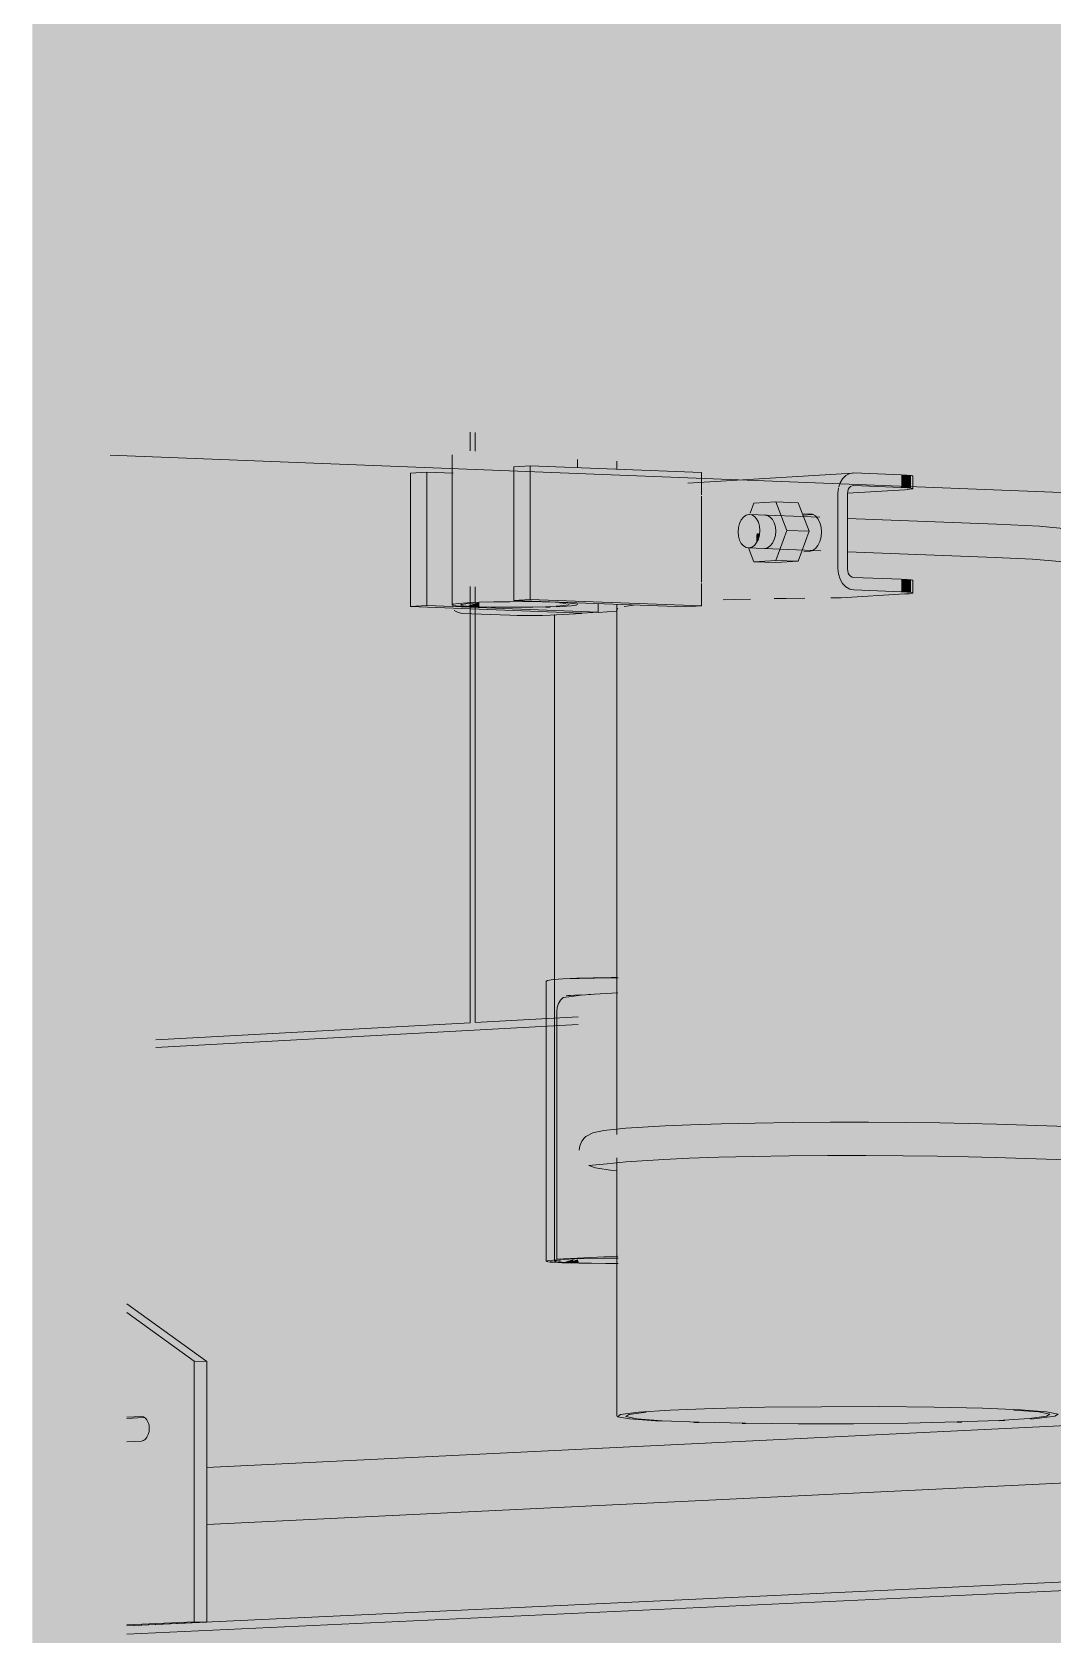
# Model space of a CAD drawing. Header units: inches. Extents: x 30764 to 30770, y -4780 to 4478.
# Drawn here: x 30767.3088 to 30767.32195, y 60.04516 to 60.0658 of the extents above; entities that cross this region are included whole.
import ezdxf

# ---------------------------------------------------------------- set-up
doc = ezdxf.new("R2010")
doc.units = ezdxf.units.IN
doc.header["$MEASUREMENT"] = 0
for name, color, linetype, lineweight in [('A-GLAZ-CURT', 52, 'Continuous', 9), ('A-WALL-PATT', 111, 'Continuous', 13), ('L-SITE-WALL', 31, 'Continuous', 13), ('M-HVAC-DUCT', 70, 'Continuous', 9), ('Q-SPCQ', 91, 'Continuous', 9)]:
    doc.layers.add(name, color=color, linetype=linetype, lineweight=lineweight)

# ---------------------------------------------------------------- blocks, each defined once
blk = doc.blocks.new('FP_37-Entrance - Xcel')
at = {"layer": 'A-WALL-PATT', "lineweight": 9}
for p, q in [((-2803.538423, 60.060643), (-2803.538423, 60.060402)), ((-2803.538358, 60.0604), (-2803.538358, 60.06064)), ((-2803.538423, 60.058656), (-2803.538423, 60.053039)), ((-2803.538358, 60.053042), (-2803.538358, 60.058653)), ((-2803.53703, 60.053115), (-2803.538358, 60.053042)), ((-2803.538423, 60.053039), (-2803.542473, 60.052818)), ((-2803.53703, 60.053015), (-2803.542473, 60.052719))]:
    blk.add_line(p, q, dxfattribs=at)

msp = doc.modelspace()

# ---------------------------------------------------------------- hatches: boundary and pattern name
at = {"layer": 'A-GLAZ-CURT', "lineweight": 5, "transparency": 33554458}
msp.add_hatch(color=256, dxfattribs=at).paths.add_polyline_path([(30767.308803, 59.867912), (30767.363064, 59.872536), (30767.363064, 60.079115), (30767.308803, 60.081986), (30767.308803, 59.872348)], flags=0)
at = {"layer": 'M-HVAC-DUCT', "lineweight": 5}
h = msp.add_hatch(color=256, dxfattribs=at)
h.paths.add_polyline_path([(30767.339698, 60.059216), (30767.341433, 60.059547), (30767.343121, 60.060323), (30767.344711, 60.061524), (30767.346152, 60.063114), (30767.347399, 60.065047), (30767.348413, 60.067262), (30767.349161, 60.069692), (30767.34957, 60.071984), (30767.347315, 60.073116), (30767.345376, 60.074281), (30767.309792, 60.076028), (30767.309808, 60.060382), (30767.333777, 60.059447)], flags=0)
h.paths.add_polyline_path([(30767.300279, 60.060753), (30767.300266, 60.076495), (30767.299217, 60.07654), (30767.294537, 60.073221), (30767.292751, 60.072297), (30767.292018, 60.069774), (30767.291026, 60.067473), (30767.289805, 60.065466), (30767.288333, 60.063764), (30767.286839, 60.062563), (30767.285186, 60.061754), (30767.283488, 60.061408), (30767.299695, 60.060776)], flags=0)
at = {"layer": 'Q-SPCQ', "lineweight": 5, "transparency": 33554496}
h = msp.add_hatch(color=256, dxfattribs=at)
h.paths.add_polyline_path([(30767.311048, 60.046581), (30767.32499, 60.047253), (30767.32499, 60.049176), (30767.323894, 60.04987), (30767.32237, 60.049806), (30767.322239, 60.049961), (30767.32223, 60.050126), (30767.322027, 60.050115), (30767.322027, 60.048005), (30767.32192, 60.048004), (30767.321878, 60.047976), (30767.321051, 60.047915), (30767.31939, 60.04788), (30767.316953, 60.04792), (30767.31646, 60.047973), (30767.31646, 60.048011), (30767.316353, 60.048003), (30767.316353, 60.049938), (30767.315485, 60.049978), (30767.315444, 60.049977), (30767.315432, 60.049996), (30767.315445, 60.05359), (30767.315538, 60.053609), (30767.315531, 60.058298), (30767.3143, 60.058329), (30767.31411, 60.058393), (30767.31369, 60.058422), (30767.31369, 60.060127), (30767.314227, 60.06014), (30767.314227, 60.060366), (30767.310019, 60.060534), (30767.310019, 60.04942), (30767.311048, 60.048679), (30767.311048, 60.047033)], flags=0)
h.paths.add_polyline_path([(30767.330215, 60.047504), (30767.342395, 60.048091), (30767.342395, 60.050271), (30767.346347, 60.053418), (30767.346347, 60.059765), (30767.34405, 60.059428), (30767.339931, 60.059338), (30767.331009, 60.059675), (30767.330972, 60.050466), (30767.330901, 60.050463), (30767.330215, 60.050426), (30767.330215, 60.048288)], flags=0)
h.paths.add_polyline_path([(30767.310019, 60.047645), (30767.310259, 60.047678), (30767.310306, 60.047775), (30767.31028, 60.047926), (30767.310208, 60.047955), (30767.310019, 60.047944), (30767.310019, 60.047654)], flags=0)
h.paths.add_polyline_path([(30767.346222, 60.049267), (30767.346347, 60.049335), (30767.346318, 60.049889), (30767.346222, 60.04992), (30767.346112, 60.049871), (30767.346274, 60.049865), (30767.346194, 60.049742), (30767.343044, 60.049551), (30767.343012, 60.049435), (30767.343058, 60.049307), (30767.343121, 60.049277), (30767.346194, 60.049416), (30767.346222, 60.049302), (30767.346165, 60.049276)], flags=0)
h.paths.add_polyline_path([(30767.322027, 60.05374), (30767.327885, 60.054057), (30767.327885, 60.05982), (30767.322027, 60.060054), (30767.322027, 60.059411), (30767.322374, 60.059347), (30767.322451, 60.059245), (30767.322441, 60.059036), (30767.32243, 60.058996), (30767.322175, 60.0589), (30767.322027, 60.058876), (30767.322027, 60.053819)], flags=0)
at = {"layer": 'Q-SPCQ', "lineweight": 5}
for points in [[(30767.314211, 60.058417), (30767.314287, 60.058437), (30767.315003, 60.058461), (30767.315003, 60.058491), (30767.315003, 60.060198), (30767.315541, 60.060211), (30767.315515, 60.060303), (30767.314211, 60.060355), (30767.314211, 60.059421)], [(30767.316091, 60.058327), (30767.316052, 60.058439), (30767.315684, 60.058416), (30767.315249, 60.058392), (30767.314318, 60.058418), (30767.314288, 60.058437), (30767.314211, 60.058462), (30767.314211, 60.060116), (30767.313883, 60.060129), (30767.313883, 60.058411), (30767.315779, 60.058339)], [(30767.317422, 60.058407), (30767.317422, 60.058653), (30767.317422, 60.058697), (30767.317407, 60.058782), (30767.317422, 60.05882), (30767.317422, 60.059615), (30767.317364, 60.059615), (30767.317422, 60.059926), (30767.317422, 60.060125), (30767.315214, 60.060211), (30767.315214, 60.058491), (30767.316938, 60.058425)], [(30767.317422, 60.059749), (30767.319179, 60.059857), (30767.319239, 60.060045), (30767.319331, 60.060111), (30767.319384, 60.060118), (30767.317422, 60.059971), (30767.317422, 60.059773)], [(30767.320122, 60.059924), (30767.320122, 60.060085), (30767.319996, 60.060094), (30767.319996, 60.059933), (30767.320071, 60.059929)], [(30767.318807, 60.059367), (30767.318665, 60.059734), (30767.318379, 60.059745), (30767.318521, 60.059378)], [(30767.318033, 60.059153), (30767.318103, 60.059186), (30767.318154, 60.059483), (30767.318103, 60.059559), (30767.317996, 60.059574), (30767.317902, 60.05942), (30767.317892, 60.05936), (30767.317933, 60.05921)], [(30767.322467, 60.059161), (30767.322357, 60.059349), (30767.321252, 60.059455), (30767.321337, 60.05936), (30767.321356, 60.059254), (30767.322277, 60.059187)], [(30767.318129, 60.059218), (30767.31817, 60.059335), (30767.318131, 60.059344), (30767.318127, 60.059222)], [(30767.318665, 60.058982), (30767.318807, 60.059367), (30767.318521, 60.059378), (30767.318379, 60.058992)], [(30767.322019, 60.058873), (30767.322275, 60.058911), (30767.32242, 60.05899), (30767.322467, 60.059161), (30767.321627, 60.059239), (30767.321356, 60.059254), (30767.321315, 60.0591), (30767.321252, 60.05904), (30767.321819, 60.059), (30767.322019, 60.058956), (30767.322019, 60.058911)], [(30767.320122, 60.05858), (30767.320122, 60.058742), (30767.319996, 60.05875), (30767.319996, 60.058589), (30767.320071, 60.058585)], [(30767.314561, 60.058395), (30767.31456, 60.058454), (30767.314403, 60.058405), (30767.31456, 60.058395)], [(30767.314888, 60.058389), (30767.315714, 60.058428), (30767.315683, 60.058447), (30767.314714, 60.058458), (30767.314561, 60.058446), (30767.314561, 60.058395), (30767.314748, 60.058391)], [(30767.315905, 60.051426), (30767.316939, 60.051507), (30767.31836, 60.051544), (30767.320988, 60.051533), (30767.321356, 60.051525), (30767.321315, 60.051675), (30767.321252, 60.051727), (30767.31836, 60.051747), (30767.316338, 60.051656), (30767.316278, 60.051635), (30767.315922, 60.051565)], [(30767.323877, 60.051441), (30767.32383, 60.051597), (30767.323736, 60.051648), (30767.321286, 60.051707), (30767.321352, 60.051581), (30767.321356, 60.051525), (30767.323875, 60.051441)], [(30767.31634, 60.051144), (30767.316341, 60.051244), (30767.316556, 60.051283), (30767.316939, 60.051281), (30767.318536, 60.051323), (30767.321315, 60.051371), (30767.321356, 60.051525), (30767.318649, 60.051547), (30767.316689, 60.051493), (30767.315905, 60.051426), (30767.315917, 60.051265), (30767.316297, 60.051147), (30767.316317, 60.051145)], [(30767.323736, 60.051219), (30767.323836, 60.051287), (30767.323875, 60.051441), (30767.321356, 60.051525), (30767.321315, 60.051371), (30767.321216, 60.051303), (30767.322629, 60.051256)], [(30767.315773, 60.049941), (30767.315771, 60.049992), (30767.315625, 60.049948), (30767.315721, 60.049943)], [(30767.315842, 60.049945), (30767.315827, 60.049994), (30767.315721, 60.04995)], [(30767.31619, 60.049939), (30767.316347, 60.049939), (30767.316347, 60.050003), (30767.315842, 60.04999), (30767.315877, 60.049944), (30767.316063, 60.04994)], [(30767.316171, 60.049935), (30767.316347, 60.049935), (30767.316347, 60.050003), (30767.315842, 60.04999), (30767.315842, 60.049945), (30767.316063, 60.049936)], [(30767.311047, 60.048678), (30767.310018, 60.049419), (30767.310017, 60.049309), (30767.310887, 60.048683)], [(30767.311047, 60.045321), (30767.311047, 60.048678), (30767.310887, 60.048683), (30767.310887, 60.045326)], [(30767.317393, 60.047895), (30767.317392, 60.048066), (30767.316447, 60.047996), (30767.316447, 60.047967), (30767.316941, 60.047914), (30767.31702, 60.047911)], [(30767.318668, 60.047875), (30767.321042, 60.04791), (30767.321869, 60.047971), (30767.321911, 60.048021), (30767.321536, 60.048055), (30767.319714, 60.048098), (30767.317393, 60.048066), (30767.317393, 60.047895), (30767.31861, 60.047875)]]:
    msp.add_hatch(color=256, dxfattribs=at).paths.add_polyline_path(points, flags=0)
h = msp.add_hatch(color=256, dxfattribs=at)
h.paths.add_polyline_path([(30767.315531, 60.049965), (30767.315607, 60.049982), (30767.315531, 60.049983)], flags=0)
h.paths.add_polyline_path([(30767.31564, 60.053364), (30767.316346, 60.05344), (30767.316346, 60.058341), (30767.315531, 60.05829), (30767.315565, 60.053599), (30767.31564, 60.053595), (30767.31564, 60.053451)], flags=0)
h.paths.add_polyline_path([(30767.316346, 60.060173), (30767.316346, 60.060276), (30767.31583, 60.060297), (30767.315831, 60.060193), (30767.316266, 60.060176)], flags=0)
h = msp.add_hatch(color=256, dxfattribs=at)
h.paths.add_polyline_path([(30767.315821, 60.058429), (30767.315821, 60.058447), (30767.315778, 60.058438)], flags=0)
h.paths.add_polyline_path([(30767.315821, 60.060188), (30767.31582, 60.060291), (30767.315541, 60.060302), (30767.315541, 60.060198), (30767.31582, 60.060188)], flags=0)
h = msp.add_hatch(color=256, dxfattribs=at)
h.paths.add_polyline_path([(30767.313674, 60.058398), (30767.313883, 60.058411), (30767.313883, 60.060129), (30767.313674, 60.060116), (30767.313674, 60.05934)], flags=0)
h.paths.add_polyline_path([(30767.315003, 60.058478), (30767.315214, 60.058491), (30767.315214, 60.060211), (30767.315003, 60.060198), (30767.315003, 60.05942)], flags=0)
h = msp.add_hatch(color=256, dxfattribs=at)
h.paths.add_polyline_path([(30767.31634, 60.047966), (30767.31638, 60.047996), (30767.317018, 60.04805), (30767.318966, 60.048095), (30767.32104, 60.048075), (30767.321025, 60.051323), (30767.320332, 60.051327), (30767.317284, 60.051296), (30767.31634, 60.051244), (30767.31634, 60.048394)], flags=0)
h.paths.add_polyline_path([(30767.31634, 60.051657), (30767.317067, 60.051699), (30767.317664, 60.051725), (30767.319222, 60.05174), (30767.320044, 60.051746), (30767.32075, 60.051733), (30767.32104, 60.051733), (30767.32104, 60.059038), (30767.319303, 60.059064), (30767.319283, 60.058886), (30767.319283, 60.05885), (30767.319283, 60.058808), (30767.319303, 60.058778), (30767.319343, 60.058774), (30767.319367, 60.058751), (30767.319385, 60.058774), (30767.320123, 60.058742), (30767.320123, 60.058581), (30767.319997, 60.058557), (30767.318373, 60.058501), (30767.317422, 60.058448), (30767.317422, 60.058407), (30767.316804, 60.058411), (30767.316423, 60.058392), (30767.31634, 60.058348), (30767.31634, 60.051673)], flags=0)
h.paths.add_polyline_path([(30767.32104, 60.059467), (30767.32104, 60.060086), (30767.31634, 60.060272), (30767.31638, 60.060167), (30767.317422, 60.060087), (30767.317422, 60.059997), (30767.319783, 60.060103), (30767.320123, 60.060086), (30767.320123, 60.059925), (30767.319997, 60.0599), (30767.319303, 60.059846), (30767.319303, 60.059535), (30767.32099, 60.059469)], flags=0)
h.paths.add_polyline_path([(30767.318904, 60.05955), (30767.318811, 60.059593), (30767.318809, 60.059554), (30767.31889, 60.059551)], flags=0)
h.paths.add_polyline_path([(30767.32036, 60.059579), (30767.32036, 60.059579), (30767.319783, 60.059579)], flags=0)
h.paths.add_polyline_path([(30767.31926, 60.05995), (30767.31922, 60.059985), (30767.31925, 60.059957)], flags=0)
h.paths.add_polyline_path([(30767.319309, 60.059953), (30767.319296, 60.059991), (30767.319306, 60.059957)], flags=0)
h.paths.add_polyline_path([(30767.319343, 60.059955), (30767.319363, 60.059959), (30767.319343, 60.059957)], flags=0)
h = msp.add_hatch(color=256, dxfattribs=at)
h.paths.add_polyline_path([(30767.319384, 60.058612), (30767.319362, 60.058778), (30767.319331, 60.058623)], flags=0)
h.paths.add_polyline_path([(30767.319996, 60.058589), (30767.319996, 60.05875), (30767.319384, 60.058774), (30767.319384, 60.058612), (30767.319782, 60.058597)], flags=0)
h.paths.add_polyline_path([(30767.319186, 60.058819), (30767.319305, 60.058856), (30767.319179, 60.058889)], flags=0)
h.paths.add_polyline_path([(30767.319207, 60.058753), (30767.319313, 60.05883), (30767.319186, 60.058819)], flags=0)
h.paths.add_polyline_path([(30767.319239, 60.058696), (30767.319326, 60.058807), (30767.319207, 60.058753)], flags=0)
h.paths.add_polyline_path([(30767.319331, 60.058623), (30767.319343, 60.05879), (30767.319239, 60.058696), (30767.319281, 60.058652)], flags=0)
h.paths.add_polyline_path([(30767.319179, 60.059857), (30767.319305, 60.05988), (30767.319186, 60.059926)], flags=0)
h.paths.add_polyline_path([(30767.319302, 60.058884), (30767.319302, 60.059852), (30767.319179, 60.059857), (30767.319179, 60.058889)], flags=0)
h.paths.add_polyline_path([(30767.319313, 60.059906), (30767.319207, 60.05999), (30767.319186, 60.059926)], flags=0)
h.paths.add_polyline_path([(30767.319326, 60.059927), (30767.319239, 60.060045), (30767.319207, 60.05999)], flags=0)
h.paths.add_polyline_path([(30767.319384, 60.060118), (30767.319331, 60.060111), (30767.319362, 60.059954)], flags=0)
h.paths.add_polyline_path([(30767.319996, 60.059933), (30767.319996, 60.060094), (30767.319384, 60.060118), (30767.319384, 60.059957), (30767.319782, 60.059941)], flags=0)
h.paths.add_polyline_path([(30767.319343, 60.059944), (30767.319331, 60.060111), (30767.319239, 60.060045)], flags=0)
h = msp.add_hatch(color=256, dxfattribs=at)
h.paths.add_polyline_path([(30767.322018, 60.048), (30767.322014, 60.051277), (30767.32104, 60.051312), (30767.32104, 60.048075), (30767.321868, 60.048029)], flags=0)
h.paths.add_polyline_path([(30767.322018, 60.051706), (30767.322006, 60.058978), (30767.321252, 60.059041), (30767.321145, 60.059034), (30767.32104, 60.059031), (30767.32104, 60.05173), (30767.322014, 60.051706)], flags=0)
h.paths.add_polyline_path([(30767.322018, 60.059405), (30767.322005, 60.060049), (30767.32104, 60.060086), (30767.32104, 60.059467), (30767.322006, 60.059407)], flags=0)
h = msp.add_hatch(color=256, dxfattribs=at)
h.paths.add_polyline_path([(30767.311047, 60.045321), (30767.342393, 60.046803), (30767.342393, 60.04809), (30767.311047, 60.04658), (30767.311047, 60.045326)], flags=0)
h.paths.add_polyline_path([(30767.346345, 60.049334), (30767.34641, 60.049439), (30767.346439, 60.049604), (30767.34641, 60.049765), (30767.346345, 60.049831), (30767.346345, 60.04937)], flags=0)
h.paths.add_polyline_path([(30767.346345, 60.053418), (30767.347062, 60.053988), (30767.347224, 60.053988), (30767.347224, 60.059893), (30767.346345, 60.059764), (30767.346345, 60.053989)], flags=0)
h = msp.add_hatch(color=256, dxfattribs=at)
h.paths.add_polyline_path([(30767.311049, 60.046581), (30767.32499, 60.047253), (30767.32499, 60.047993), (30767.311049, 60.047311), (30767.311049, 60.047033)], flags=0)
h.paths.add_polyline_path([(30767.330215, 60.047504), (30767.342395, 60.048091), (30767.342395, 60.048845), (30767.330215, 60.048249), (30767.330215, 60.047879)], flags=0)
h.paths.add_polyline_path([(30767.322028, 60.049119), (30767.324856, 60.049261), (30767.323894, 60.049871), (30767.32237, 60.049807), (30767.322239, 60.049962), (30767.32223, 60.050126), (30767.322028, 60.050116), (30767.322028, 60.049232)], flags=0)
h.paths.add_polyline_path([(30767.330215, 60.04953), (30767.334717, 60.049756), (30767.334717, 60.059547), (30767.333577, 60.059592), (30767.333577, 60.051413), (30767.331009, 60.051279), (30767.330973, 60.050466), (30767.330902, 60.050463), (30767.330215, 60.050426)], flags=0)
h.paths.add_polyline_path([(30767.322028, 60.05374), (30767.322322, 60.053756), (30767.322285, 60.058917), (30767.322028, 60.058877), (30767.322028, 60.053819)], flags=0)
h.paths.add_polyline_path([(30767.322322, 60.059361), (30767.322322, 60.060043), (30767.322028, 60.060054), (30767.322028, 60.059411), (30767.322303, 60.059364)], flags=0)
h = msp.add_hatch(color=256, dxfattribs=at)
h.paths.add_polyline_path([(30767.319179, 60.058889), (30767.319179, 60.059857), (30767.318702, 60.05964), (30767.318722, 60.059587), (30767.318889, 60.059565), (30767.318963, 60.059422), (30767.318947, 60.059238), (30767.318851, 60.059119), (30767.318712, 60.059044), (30767.318808, 60.059012)], flags=0)
h.paths.add_polyline_path([(30767.317422, 60.058783), (30767.319179, 60.058889), (30767.318689, 60.059046), (30767.318665, 60.058982), (30767.318095, 60.058976), (30767.317976, 60.059187), (30767.317925, 60.059243), (30767.317903, 60.059421), (30767.317963, 60.059532), (30767.318167, 60.059733), (30767.318665, 60.059734), (30767.3187, 60.059645), (30767.319179, 60.059857), (30767.317422, 60.059749), (30767.317422, 60.058797)], flags=0)
h = msp.add_hatch(color=256, dxfattribs=at)
h.paths.add_polyline_path([(30767.318095, 60.059728), (30767.318069, 60.059582), (30767.318105, 60.059594), (30767.318099, 60.059672)], flags=0)
h.paths.add_polyline_path([(30767.318095, 60.059728), (30767.318163, 60.059578), (30767.31819, 60.059582), (30767.318132, 60.059672)], flags=0)
h.paths.add_polyline_path([(30767.318379, 60.059745), (30767.318095, 60.059728), (30767.318237, 60.059575), (30767.318317, 60.059672)], flags=0)
h.paths.add_polyline_path([(30767.318379, 60.059745), (30767.318312, 60.059565), (30767.318344, 60.05956), (30767.318365, 60.059672)], flags=0)
h.paths.add_polyline_path([(30767.318521, 60.059378), (30767.318374, 60.059672), (30767.318394, 60.059454), (30767.318451, 60.05942)], flags=0)
h.paths.add_polyline_path([(30767.318521, 60.059378), (30767.318373, 60.05942), (30767.318373, 60.059313)], flags=0)
h.paths.add_polyline_path([(30767.318379, 60.058992), (30767.318521, 60.059378), (30767.318359, 60.059253), (30767.318365, 60.059179)], flags=0)
h.paths.add_polyline_path([(30767.318379, 60.058992), (30767.318307, 60.059178), (30767.31828, 60.059145), (30767.318359, 60.059023)], flags=0)
h.paths.add_polyline_path([(30767.318095, 60.058975), (30767.318359, 60.059014), (30767.318236, 60.059145), (30767.318132, 60.05902)], flags=0)
h.paths.add_polyline_path([(30767.318095, 60.058975), (30767.318155, 60.059148), (30767.318121, 60.059115), (30767.318107, 60.059039)], flags=0)
h.paths.add_polyline_path([(30767.318095, 60.058975), (30767.318069, 60.059152), (30767.318033, 60.059136), (30767.31807, 60.059039)], flags=0)
h = msp.add_hatch(color=256, dxfattribs=at)
h.paths.add_polyline_path([(30767.321356, 60.059254), (30767.321315, 60.059403), (30767.321216, 60.05946), (30767.319302, 60.059493), (30767.319302, 60.059333), (30767.319782, 60.059315)], flags=0)
h.paths.add_polyline_path([(30767.318967, 60.059346), (30767.318939, 60.059495), (30767.318889, 60.05955), (30767.318743, 60.059534), (30767.318813, 60.059352), (30767.318963, 60.059346)], flags=0)
h.paths.add_polyline_path([(30767.318378, 60.059369), (30767.318386, 60.05942), (30767.318373, 60.059467), (30767.318362, 60.05952), (30767.318335, 60.05952), (30767.318237, 60.059575), (30767.318103, 60.059559), (30767.318168, 60.059432), (30767.318173, 60.059377), (30767.318373, 60.059369)], flags=0)
h = msp.add_hatch(color=256, dxfattribs=at)
h.paths.add_polyline_path([(30767.321216, 60.059031), (30767.321315, 60.0591), (30767.321356, 60.059254), (30767.319302, 60.059297), (30767.319302, 60.059104), (30767.319782, 60.059086)], flags=0)
h.paths.add_polyline_path([(30767.318854, 60.059122), (30767.31893, 60.059203), (30767.318963, 60.059346), (30767.318802, 60.059352), (30767.318719, 60.059127), (30767.318851, 60.059122)], flags=0)
h.paths.add_polyline_path([(30767.318368, 60.05914), (30767.318379, 60.059275), (30767.318373, 60.059316), (30767.318359, 60.05937), (30767.318173, 60.059377), (30767.318132, 60.059222), (30767.318095, 60.059151), (30767.318309, 60.059181), (30767.318344, 60.059177), (30767.318359, 60.05914)], flags=0)
h = msp.add_hatch(color=256, dxfattribs=at)
h.paths.add_polyline_path([(30767.314339, 60.058309), (30767.314716, 60.05836), (30767.314237, 60.058349), (30767.314309, 60.058315)], flags=0)
h.paths.add_polyline_path([(30767.317422, 60.058494), (30767.319331, 60.058623), (30767.319239, 60.058696), (30767.319186, 60.058819), (30767.319179, 60.058889), (30767.317422, 60.058783), (30767.317422, 60.0585)], flags=0)
h = msp.add_hatch(color=256, dxfattribs=at)
h.paths.add_polyline_path([(30767.310017, 60.045285), (30767.310887, 60.045326), (30767.310887, 60.048683), (30767.310017, 60.049309), (30767.310017, 60.047958), (30767.310257, 60.047949), (30767.310305, 60.047856), (30767.310278, 60.047703), (30767.310206, 60.047653), (30767.310017, 60.047639), (30767.310017, 60.045847)], flags=0)
h.paths.add_polyline_path([(30767.342393, 60.046803), (30767.347062, 60.047022), (30767.347062, 60.053988), (30767.342393, 60.05027), (30767.342393, 60.047183)], flags=0)
h.paths.add_polyline_path([(30767.34622, 60.049266), (30767.34611, 60.049305), (30767.34603, 60.04942), (30767.343065, 60.049296), (30767.343014, 60.049392), (30767.343025, 60.049516), (30767.343091, 60.049595), (30767.343119, 60.049602), (30767.34603, 60.049746), (30767.34611, 60.04987), (30767.34622, 60.049919), (30767.346329, 60.049881), (30767.34641, 60.049765), (30767.346439, 60.049603), (30767.34641, 60.049439), (30767.346329, 60.049315), (30767.346276, 60.04928)], flags=0)
h = msp.add_hatch(color=256, dxfattribs=at)
h.paths.add_polyline_path([(30767.315559, 60.053182), (30767.316345, 60.053229), (30767.316345, 60.053424), (30767.31564, 60.053364), (30767.315606, 60.053331), (30767.315564, 60.053237)], flags=0)
h.paths.add_polyline_path([(30767.322019, 60.053536), (30767.327912, 60.053859), (30767.32796, 60.054009), (30767.327994, 60.054042), (30767.327791, 60.054052), (30767.322019, 60.053699), (30767.322019, 60.053565)], flags=0)
h = msp.add_hatch(color=256, dxfattribs=at)
h.paths.add_polyline_path([(30767.315559, 60.049995), (30767.316345, 60.050035), (30767.316345, 60.051146), (30767.316086, 60.051197), (30767.315923, 60.051268), (30767.315928, 60.051568), (30767.316175, 60.051628), (30767.316345, 60.05166), (30767.316345, 60.053225), (30767.315559, 60.053182), (30767.315559, 60.050687)], flags=0)
h.paths.add_polyline_path([(30767.324105, 60.051974), (30767.324114, 60.051946), (30767.324108, 60.051973)], flags=0)
h.paths.add_polyline_path([(30767.324097, 60.052), (30767.324108, 60.051975), (30767.324105, 60.052001)], flags=0)
h.paths.add_polyline_path([(30767.324084, 60.052023), (30767.324128, 60.052023), (30767.324097, 60.052028)], flags=0)
h.paths.add_polyline_path([(30767.324068, 60.05204), (30767.324108, 60.052053), (30767.32408, 60.052051)], flags=0)
h.paths.add_polyline_path([(30767.324048, 60.050879), (30767.324027, 60.050869), (30767.324041, 60.050821)], flags=0)
h.paths.add_polyline_path([(30767.324068, 60.050889), (30767.324051, 60.050864), (30767.324068, 60.050879)], flags=0)
h.paths.add_polyline_path([(30767.324084, 60.050906), (30767.324097, 60.050861), (30767.324089, 60.0509)], flags=0)
h.paths.add_polyline_path([(30767.324097, 60.050928), (30767.324116, 60.050889), (30767.324102, 60.050924)], flags=0)
h.paths.add_polyline_path([(30767.322019, 60.050327), (30767.327912, 60.050657), (30767.327912, 60.053859), (30767.322019, 60.053536), (30767.322019, 60.052192), (30767.323419, 60.052238), (30767.324027, 60.052217), (30767.324068, 60.052052), (30767.324108, 60.052189), (30767.32417, 60.052133), (30767.324229, 60.051946), (30767.32423, 60.05154), (30767.32423, 60.050977), (30767.324105, 60.050953), (30767.324108, 60.050926), (30767.324223, 60.050908), (30767.32417, 60.050789), (30767.324048, 60.050719), (30767.323696, 60.050699), (30767.322019, 60.050602), (30767.322019, 60.050453)], flags=0)
h.paths.add_polyline_path([(30767.324223, 60.050908), (30767.324143, 60.05096), (30767.324227, 60.050953)], flags=0)
h.paths.add_polyline_path([(30767.324105, 60.050982), (30767.323491, 60.05119), (30767.32345, 60.051229), (30767.32345, 60.051196), (30767.324051, 60.051)], flags=0)
h.paths.add_polyline_path([(30767.323866, 60.051312), (30767.323897, 60.051452), (30767.323867, 60.051325), (30767.323866, 60.051313)], flags=0)
h.paths.add_polyline_path([(30767.323875, 60.051557), (30767.323875, 60.051572), (30767.323779, 60.051679), (30767.323549, 60.051675), (30767.323573, 60.051708), (30767.32345, 60.051657), (30767.32382, 60.05162), (30767.323853, 60.051557)], flags=0)
h.paths.add_polyline_path([(30767.324048, 60.052052), (30767.324068, 60.052208), (30767.324074, 60.052177), (30767.324049, 60.052056)], flags=0)
h = msp.add_hatch(color=256, dxfattribs=at)
h.paths.add_polyline_path([(30767.315425, 60.049964), (30767.315511, 60.049983), (30767.315559, 60.049995), (30767.315581, 60.053288), (30767.31564, 60.053291), (30767.31564, 60.053605), (30767.315425, 60.053575), (30767.315425, 60.050687)], flags=0)
h.paths.add_polyline_path([(30767.315965, 60.053402), (30767.315998, 60.053404), (30767.315974, 60.053616)], flags=0)
h.paths.add_polyline_path([(30767.315932, 60.053399), (30767.315965, 60.053402), (30767.315948, 60.053616)], flags=0)
h.paths.add_polyline_path([(30767.315898, 60.053396), (30767.315932, 60.053399), (30767.315921, 60.053615)], flags=0)
h.paths.add_polyline_path([(30767.315865, 60.053393), (30767.315898, 60.053396), (30767.315895, 60.053614)], flags=0)

# ---------------------------------------------------------------- linework, layer by layer
at = {"layer": 'M-HVAC-DUCT'}
msp.add_line((30767.33903, 60.059207), (30767.309805, 60.060346), dxfattribs=at)
at = {"layer": 'Q-SPCQ'}
for p, q in [((30767.314208, 60.058419), (30767.314208, 60.060354)), ((30767.315823, 60.060291), (30767.315823, 60.060187)), ((30767.313883, 60.060129), (30767.313674, 60.060116)), ((30767.313674, 60.060116), (30767.313674, 60.058398)), ((30767.313883, 60.058411), (30767.313883, 60.060129)), ((30767.313883, 60.060129), (30767.314222, 60.060115)), ((30767.315214, 60.060211), (30767.315003, 60.060198)), ((30767.315003, 60.060198), (30767.315003, 60.058478)), ((30767.315214, 60.058491), (30767.315214, 60.060211)), ((30767.317422, 60.060125), (30767.315214, 60.060211)), ((30767.316331, 60.060169), (30767.316331, 60.060272)), ((30767.317246, 60.059987), (30767.319367, 60.060117)), ((30767.317422, 60.060125), (30767.317422, 60.059836)), ((30767.319996, 60.060094), (30767.319384, 60.060118)), ((30767.320145, 60.060078), (30767.320145, 60.059917)), ((30767.319186, 60.059926), (30767.319179, 60.059857)), ((30767.319303, 60.059857), (30767.320041, 60.059903)), ((30767.319384, 60.059957), (30767.319996, 60.059933)), ((30767.317422, 60.059818), (30767.317422, 60.058713)), ((30767.318095, 60.059728), (30767.318048, 60.059602)), ((30767.318379, 60.059745), (30767.318095, 60.059728)), ((30767.318521, 60.059378), (30767.318379, 60.059745)), ((30767.318665, 60.059734), (30767.318379, 60.059745)), ((30767.318665, 60.059734), (30767.318807, 60.059367)), ((30767.319179, 60.059857), (30767.319179, 60.058889)), ((30767.319302, 60.058884), (30767.319302, 60.059852)), ((30767.318041, 60.059583), (30767.318947, 60.059548)), ((30767.318722, 60.059587), (30767.31881, 60.059592)), ((30767.318851, 60.059583), (30767.318727, 60.059575)), ((30767.319302, 60.059534), (30767.321224, 60.05946)), ((30767.318379, 60.058992), (30767.318521, 60.059378)), ((30767.318521, 60.059378), (30767.318807, 60.059367)), ((30767.318807, 60.059367), (30767.318665, 60.058982)), ((30767.318958, 60.059117), (30767.318023, 60.059153)), ((30767.318026, 60.059153), (30767.318095, 60.058975)), ((30767.31881, 60.059109), (30767.318741, 60.059104)), ((30767.321206, 60.05903), (30767.319302, 60.059104)), ((30767.318095, 60.058975), (30767.318379, 60.058992)), ((30767.318381, 60.058964), (30767.318095, 60.058975)), ((30767.318665, 60.058982), (30767.318379, 60.058992)), ((30767.318665, 60.058982), (30767.318381, 60.058964)), ((30767.317422, 60.058695), (30767.317422, 60.058407)), ((30767.319384, 60.058774), (30767.319996, 60.05875)), ((30767.320145, 60.058735), (30767.320145, 60.058573)), ((30767.315003, 60.058478), (30767.315214, 60.058491)), ((30767.315003, 60.058478), (30767.317211, 60.058394)), ((30767.315214, 60.058491), (30767.317422, 60.058407)), ((30767.315593, 60.058444), (30767.315676, 60.058436)), ((30767.315714, 60.058428), (30767.315716, 60.058425)), ((30767.316091, 60.058438), (30767.316091, 60.058327)), ((30767.316331, 60.051599), (30767.316331, 60.058429)), ((30767.319086, 60.05851), (30767.31922, 60.05851)), ((30767.31922, 60.05851), (30767.320041, 60.05856)), ((30767.319996, 60.058589), (30767.319384, 60.058612)), ((30767.313674, 60.058398), (30767.313883, 60.058411)), ((30767.313674, 60.058398), (30767.315881, 60.058315)), ((30767.313883, 60.058411), (30767.316091, 60.058327)), ((30767.314339, 60.058309), (30767.314951, 60.058286)), ((30767.314491, 60.058391), (30767.314558, 60.058389)), ((30767.315415, 60.05839), (30767.315473, 60.058392)), ((30767.315528, 60.049967), (30767.315528, 60.058294)), ((30767.315555, 60.05829), (30767.315882, 60.05831)), ((30767.316091, 60.058327), (30767.315881, 60.058315)), ((30767.316092, 60.058323), (30767.316323, 60.058337)), ((30767.316332, 60.058362), (30767.316342, 60.058373)), ((30767.317422, 60.058407), (30767.317211, 60.058394)), ((30767.315422, 60.049967), (30767.315422, 60.053577)), ((30767.315709, 60.053389), (30767.315874, 60.053398)), ((30767.315968, 60.053403), (30767.316345, 60.053424)), ((30767.315559, 60.049995), (30767.315559, 60.053182)), ((30767.321223, 60.051732), (30767.323904, 60.051642)), ((30767.316331, 60.047974), (30767.316331, 60.051299)), ((30767.323888, 60.051213), (30767.321207, 60.051303)), ((30767.316345, 60.050035), (30767.315559, 60.049995)), ((30767.31564, 60.049992), (30767.315559, 60.049995)), ((30767.310018, 60.049419), (30767.311047, 60.048678)), ((30767.310887, 60.048683), (30767.310017, 60.049309)), ((30767.310887, 60.045326), (30767.310887, 60.048683)), ((30767.311047, 60.048678), (30767.310887, 60.048683)), ((30767.311047, 60.048678), (30767.311047, 60.045321)), ((30767.310017, 60.047958), (30767.310206, 60.047968)), ((30767.310233, 60.047956), (30767.310018, 60.047945)), ((30767.342393, 60.04809), (30767.311047, 60.04658)), ((30767.32499, 60.047993), (30767.311049, 60.047311)), ((30767.32499, 60.047993), (30767.311049, 60.047311)), ((30767.321259, 60.047912), (30767.321331, 60.047916)), ((30767.317323, 60.047892), (30767.317389, 60.04789)), ((30767.317944, 60.047878), (30767.317988, 60.047877)), ((30767.320721, 60.047893), (30767.320777, 60.047895)), ((30767.310206, 60.047653), (30767.310017, 60.047644)), ((30767.310018, 60.045273), (30767.347224, 60.047017)), ((30767.348684, 60.046971), (30767.310019, 60.045164)), ((30767.310017, 60.045285), (30767.310887, 60.045326)), ((30767.311047, 60.045321), (30767.310018, 60.045273)), ((30767.311047, 60.045321), (30767.310887, 60.045326))]:
    msp.add_line(p, q, dxfattribs=at)
for points in [[(30767.319384, 60.060118, 0), (30767.319331, 60.060111, 0), (30767.319281, 60.060086, 0), (30767.319239, 60.060045, 0), (30767.319207, 60.05999, 0), (30767.31919, 60.059941, 0)], [(30767.319996, 60.060094, 0), (30767.320071, 60.06009, 0), (30767.320122, 60.060085, 0), (30767.320144, 60.06008, 0), (30767.320138, 60.060074, 0)], [(30767.319302, 60.059852, 0), (30767.319305, 60.05988, 0), (30767.319313, 60.059906, 0), (30767.319326, 60.059927, 0), (30767.319343, 60.059944, 0), (30767.319362, 60.059954, 0), (30767.319384, 60.059957, 0)], [(30767.320041, 60.059903, 0), (30767.320103, 60.059908, 0), (30767.320138, 60.059913, 0), (30767.320144, 60.059919, 0), (30767.320122, 60.059924, 0), (30767.320071, 60.059929, 0), (30767.319996, 60.059933, 0)], [(30767.318173, 60.059377, 0), (30767.318168, 60.059432, 0), (30767.318154, 60.059483, 0), (30767.318132, 60.059526, 0), (30767.318103, 60.059559, 0), (30767.318069, 60.059578, 0), (30767.318033, 60.059583, 0), (30767.317996, 60.059574, 0), (30767.317962, 60.05955, 0), (30767.317933, 60.059514, 0), (30767.317911, 60.059468, 0), (30767.317897, 60.059416, 0), (30767.317892, 60.05936, 0)], [(30767.318237, 60.059575, 0), (30767.318273, 60.05957, 0), (30767.318307, 60.059551, 0), (30767.318336, 60.059518, 0), (30767.318359, 60.059475, 0), (30767.318373, 60.059424, 0), (30767.318378, 60.059369, 0), (30767.318373, 60.059313, 0), (30767.318359, 60.05926, 0), (30767.318336, 60.059214, 0), (30767.318307, 60.059178, 0), (30767.318273, 60.059155, 0), (30767.318237, 60.059145, 0)], [(30767.31881, 60.059592, 0), (30767.318851, 60.059587, 0), (30767.318889, 60.059565, 0), (30767.318922, 60.059528, 0), (30767.318947, 60.05948, 0), (30767.318963, 60.059422, 0), (30767.318968, 60.05936, 0), (30767.318963, 60.059297, 0), (30767.318947, 60.059238, 0), (30767.318922, 60.059186, 0), (30767.318889, 60.059146, 0), (30767.318851, 60.059119, 0), (30767.31881, 60.059109, 0)], [(30767.322508, 60.059134, 0), (30767.322501, 60.059189, 0), (30767.322482, 60.059238, 0), (30767.322452, 60.059281, 0), (30767.322415, 60.059315, 0), (30767.322373, 60.059341, 0), (30767.322168, 60.059393, 0), (30767.321774, 60.059432, 0), (30767.321224, 60.05946, 0)], [(30767.317892, 60.05936, 0), (30767.317897, 60.059304, 0), (30767.317911, 60.059253, 0), (30767.317933, 60.05921, 0), (30767.317962, 60.059178, 0), (30767.317996, 60.059158, 0), (30767.318023, 60.059153, 0)], [(30767.318033, 60.059153, 0), (30767.318069, 60.059163, 0), (30767.318103, 60.059186, 0), (30767.318132, 60.059222, 0), (30767.318154, 60.059268, 0), (30767.318168, 60.059321, 0), (30767.318173, 60.059377, 0)], [(30767.319179, 60.058889, 0), (30767.319186, 60.058819, 0), (30767.319207, 60.058753, 0), (30767.319239, 60.058696, 0), (30767.319281, 60.058652, 0), (30767.319331, 60.058623, 0), (30767.319384, 60.058612, 0)], [(30767.319384, 60.058774, 0), (30767.319362, 60.058778, 0), (30767.319343, 60.05879, 0), (30767.319326, 60.058807, 0), (30767.319313, 60.05883, 0), (30767.319305, 60.058856, 0), (30767.319302, 60.058884, 0)], [(30767.322192, 60.058953, 0), (30767.322166, 60.058957, 0), (30767.322036, 60.058977, 0), (30767.321685, 60.059007, 0), (30767.321206, 60.05903, 0)], [(30767.319996, 60.05875, 0), (30767.320071, 60.058746, 0), (30767.320122, 60.058742, 0), (30767.320144, 60.058736, 0), (30767.320138, 60.058731, 0)], [(30767.315541, 60.058454, 0), (30767.315365, 60.058459, 0), (30767.315164, 60.058462, 0), (30767.314953, 60.058461, 0), (30767.314747, 60.058459, 0), (30767.314559, 60.058453, 0), (30767.314402, 60.058446, 0), (30767.314287, 60.058437, 0), (30767.314222, 60.058427, 0), (30767.314211, 60.058417, 0), (30767.314255, 60.058407, 0), (30767.31435, 60.058398, 0), (30767.314434, 60.058393, 0)], [(30767.314561, 60.058395, 0), (30767.314439, 60.058401, 0), (30767.314356, 60.058409, 0), (30767.314318, 60.058417, 0), (30767.314328, 60.058426, 0), (30767.314384, 60.058435, 0), (30767.314484, 60.058443, 0)], [(30767.315824, 60.058426, 0), (30767.315821, 60.058429, 0), (30767.315778, 60.058438, 0), (30767.315682, 60.058447, 0), (30767.315541, 60.058454, 0)], [(30767.317702, 60.058485, 0), (30767.317848, 60.058489, 0), (30767.318051, 60.058495, 0)], [(30767.318356, 60.058501, 0), (30767.318513, 60.058504, 0), (30767.318751, 60.058507, 0)], [(30767.320041, 60.05856, 0), (30767.320103, 60.058564, 0), (30767.320138, 60.05857, 0), (30767.320144, 60.058575, 0), (30767.320122, 60.05858, 0), (30767.320071, 60.058585, 0), (30767.319996, 60.058589, 0)], [(30767.314339, 60.058309, 0), (30767.314286, 60.05832, 0), (30767.314237, 60.058349, 0)], [(30767.315704, 60.058419, 0), (30767.315647, 60.05841, 0), (30767.315548, 60.058402, 0), (30767.315412, 60.058396, 0), (30767.315249, 60.058391, 0), (30767.31507, 60.058389, 0), (30767.314888, 60.058389, 0), (30767.314714, 60.058391, 0), (30767.314561, 60.058395, 0)], [(30767.314951, 60.058286, 0), (30767.315045, 60.058283, 0), (30767.315151, 60.058282, 0), (30767.315263, 60.058282, 0), (30767.315372, 60.058284, 0), (30767.315472, 60.058287, 0), (30767.315555, 60.05829, 0)], [(30767.315552, 60.058395, 0), (30767.315629, 60.058399, 0), (30767.315744, 60.058408, 0), (30767.31581, 60.058418, 0)], [(30767.316424, 60.058397, 0), (30767.316489, 60.058408, 0), (30767.316549, 60.058415, 0)], [(30767.315425, 60.053575, 0), (30767.315438, 60.053585, 0), (30767.315511, 60.053595, 0), (30767.31564, 60.053605, 0), (30767.315816, 60.053612, 0), (30767.316027, 60.053618, 0), (30767.316258, 60.053621, 0), (30767.316321, 60.053621, 0)], [(30767.316346, 60.053619, 0), (30767.316262, 60.053618, 0), (30767.316044, 60.053615, 0), (30767.315846, 60.05361, 0), (30767.31568, 60.053603, 0)], [(30767.315559, 60.053182, 0), (30767.315564, 60.053237, 0), (30767.315581, 60.053288, 0), (30767.315606, 60.053331, 0), (30767.31564, 60.053364, 0)], [(30767.315998, 60.053404, 0), (30767.315865, 60.053393, 0), (30767.315745, 60.053375, 0), (30767.31564, 60.053364, 0)], [(30767.31568, 60.053384, 0), (30767.315789, 60.053392, 0), (30767.315865, 60.053398, 0)], [(30767.31568, 60.053384, 0), (30767.3157, 60.053388, 0), (30767.315721, 60.053389, 0)], [(30767.321223, 60.051732, 0), (30767.320493, 60.05175, 0), (30767.320051, 60.051756, 0), (30767.319575, 60.051758, 0), (30767.319082, 60.051758, 0), (30767.318589, 60.051754, 0), (30767.318115, 60.051747, 0), (30767.317676, 60.051737, 0), (30767.317286, 60.051725, 0), (30767.316953, 60.051711, 0), (30767.316446, 60.05168, 0), (30767.316163, 60.051651, 0), (30767.316022, 60.051621, 0), (30767.315932, 60.051574, 0), (30767.315911, 60.051554, 0), (30767.31588, 60.051516, 0), (30767.315854, 60.051454, 0), (30767.315847, 60.051399, 0)], [(30767.321207, 60.051303, 0), (30767.320862, 60.051313, 0), (30767.320463, 60.051321, 0), (30767.320018, 60.051326, 0), (30767.31954, 60.051329, 0), (30767.319046, 60.051328, 0), (30767.318553, 60.051324, 0), (30767.318081, 60.051316, 0), (30767.317647, 60.051306, 0), (30767.317262, 60.051294, 0), (30767.316937, 60.05128, 0), (30767.316452, 60.05125, 0), (30767.316207, 60.051224, 0), (30767.315971, 60.051199, 0), (30767.316057, 60.051169, 0), (30767.316274, 60.051137, 0), (30767.316337, 60.051133, 0)], [(30767.315553, 60.049987, 0), (30767.315511, 60.049983, 0), (30767.315438, 60.049974, 0), (30767.315425, 60.049964, 0), (30767.315474, 60.049955, 0), (30767.315517, 60.04995, 0)], [(30767.315707, 60.049944, 0), (30767.315625, 60.049948, 0), (30767.315524, 60.049955, 0), (30767.315478, 60.049964, 0)], [(30767.315607, 60.049982, 0), (30767.315542, 60.049973, 0), (30767.315531, 60.049965, 0), (30767.315574, 60.049956, 0), (30767.315618, 60.049952, 0)], [(30767.315842, 60.049945, 0), (30767.315712, 60.04995, 0), (30767.315624, 60.049957, 0), (30767.315584, 60.049965, 0)], [(30767.316346, 60.050007, 0), (30767.316157, 60.050006, 0), (30767.315964, 60.050003, 0), (30767.315788, 60.049998, 0), (30767.31564, 60.049992, 0)], [(30767.316347, 60.049939, 0), (30767.31619, 60.049939, 0), (30767.316005, 60.049941, 0), (30767.315842, 60.049945, 0)], [(30767.310206, 60.047968, 0), (30767.310232, 60.047964, 0), (30767.310257, 60.047949, 0), (30767.310278, 60.047925, 0), (30767.310294, 60.047893, 0), (30767.310305, 60.047856, 0), (30767.310308, 60.047815, 0), (30767.310305, 60.047775, 0), (30767.310294, 60.047736, 0), (30767.310278, 60.047703, 0), (30767.310257, 60.047677, 0), (30767.310232, 60.04766, 0), (30767.310206, 60.047653, 0)], [(30767.32104, 60.048075, 0), (30767.320417, 60.048089, 0), (30767.31971, 60.048096, 0), (30767.318966, 60.048095, 0), (30767.318237, 60.048087, 0), (30767.317573, 60.048072, 0), (30767.317018, 60.04805, 0), (30767.316611, 60.048024, 0), (30767.31638, 60.047996, 0), (30767.31634, 60.047966, 0), (30767.316493, 60.047937, 0), (30767.316828, 60.047912, 0), (30767.316905, 60.047908, 0)], [(30767.317393, 60.047895, 0), (30767.316917, 60.047915, 0), (30767.316594, 60.047939, 0), (30767.316447, 60.047967, 0), (30767.316486, 60.047995, 0), (30767.316708, 60.048023, 0)], [(30767.321445, 60.048051, 0), (30767.321766, 60.048027, 0), (30767.321911, 60.047999, 0), (30767.321868, 60.047971, 0), (30767.321643, 60.047943, 0), (30767.32125, 60.047918, 0), (30767.320717, 60.047898, 0), (30767.320079, 60.047883, 0), (30767.31938, 60.047875, 0), (30767.318668, 60.047875, 0), (30767.31799, 60.047881, 0), (30767.317393, 60.047895, 0)], [(30767.321658, 60.047935, 0), (30767.32174, 60.047942, 0), (30767.321974, 60.047971, 0), (30767.322018, 60.048, 0), (30767.321868, 60.048029, 0), (30767.321534, 60.048054, 0), (30767.32104, 60.048075, 0)]]:
    msp.add_polyline3d(points, dxfattribs=at)

# ---------------------------------------------------------------- block references
at = {"layer": 'L-SITE-WALL', "lineweight": 9}
msp.add_blockref('FP_37-Entrance - Xcel', (33570.852863, 0), dxfattribs=at)

doc.saveas('drawing.dxf')
